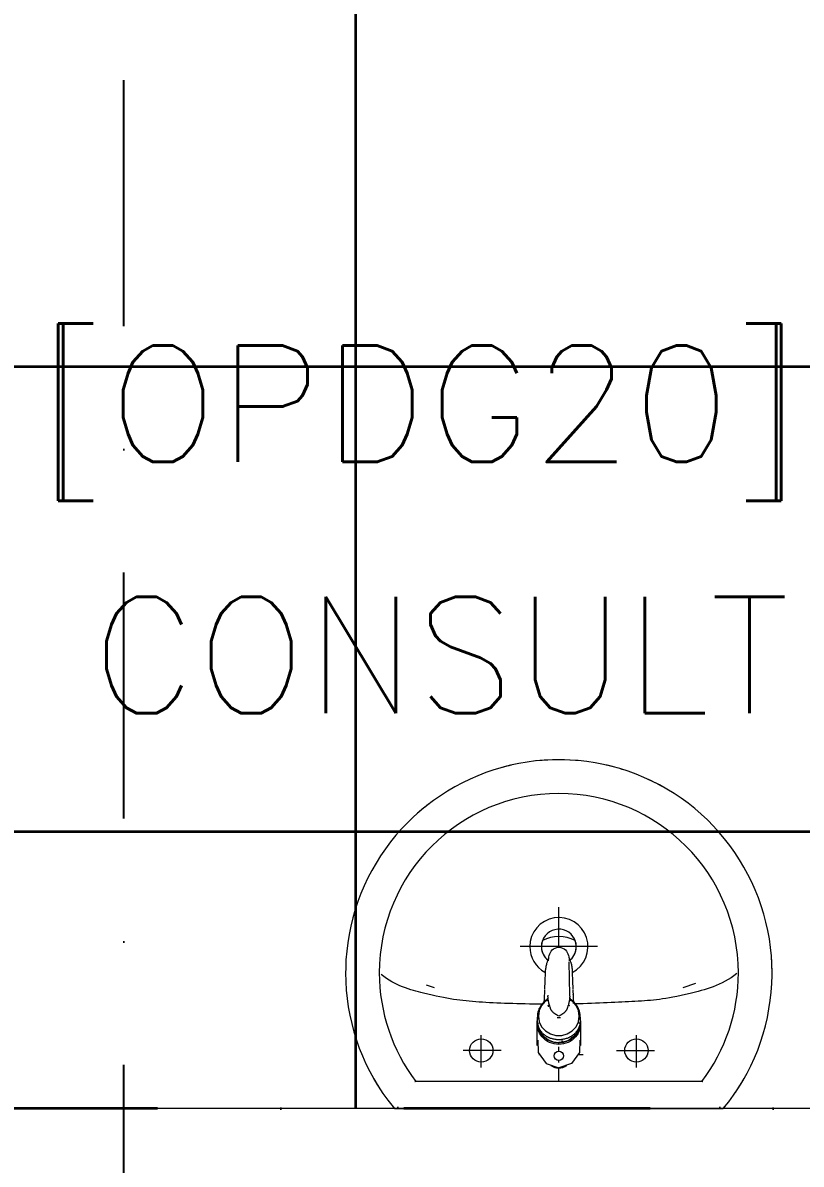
# Model space of a CAD drawing. Header units: inches. Extents: x -246178 to 57169, y -29325 to 19878.
# Drawn here: x 21770 to 22774, y -10029 to -8557 of the extents above; entities that cross this region are included whole.
import ezdxf

# ---------------------------------------------------------------- set-up
doc = ezdxf.new("R2010")
doc.units = ezdxf.units.IN
doc.header["$LTSCALE"] = 25
doc.header["$MEASUREMENT"] = 0
doc.linetypes.add('DASHDOT', pattern=[25.4, 12.7, -6.35, 0, -6.35])
doc.layers.get('0').update_dxf_attribs({"color": 8})
for name, color, linetype, lineweight in [('00-Ground Floor$0$72_EGR_BASE_TEXT', 252, 'Continuous', 5), ('00-Ground Floor$0$LOADING', 253, 'Continuous', 5), ('00-Ground Floor$0$P-SANR-FIXT', 6, 'Continuous', 18), ('00-Ground Floor$0$P-SANR-FIXT-1', 6, 'Continuous', 13), ('00-Ground Floor$0$Walls', 251, 'Continuous', 5), ('E-LITE-CLNG-CNDT', 6, 'DASHDOT', 35), ('F-ALRM-CLNG-CNDT', 51, 'DASHDOT', 25)]:
    doc.layers.add(name, color=color, linetype=linetype, lineweight=lineweight)
doc.styles.add('00-Ground Floor$0$SIMPLEX', font='SIMPLEX.shx', dxfattribs={"height": 150})

# ---------------------------------------------------------------- blocks, each defined once
blk = doc.blocks.new('00-Ground Floor$0$FP_138-161_A_00_GFL_-0_080_Einreichung_Grundrisse_100')
at = {"layer": '00-Ground Floor$0$P-SANR-FIXT'}
blk.add_line((-0.0044, -0.0019), (-0.0045, -0.0021), dxfattribs=at)
at = {"layer": '00-Ground Floor$0$P-SANR-FIXT', "flags": 128}
blk.add_lwpolyline([(-0.0057, -0.0037), (-0.0058, -0.0039), (-0.006, -0.004)], dxfattribs=at)
blk = doc.blocks.new('00-Ground Floor$0$FP_139-161_A_00_GFL_-0_080_Einreichung_Grundrisse_100')
at = {"layer": '00-Ground Floor$0$P-SANR-FIXT'}
blk.add_line((0.0045, -0.0022), (0.0044, -0.002), dxfattribs=at)
at = {"layer": '00-Ground Floor$0$P-SANR-FIXT', "flags": 128}
blk.add_lwpolyline([(0.006, -0.004), (0.0059, -0.0039), (0.0057, -0.0038)], dxfattribs=at)
blk = doc.blocks.new('00-Ground Floor$0$IS_Ceraplus_B8204_BIM_BG _1_ - B8204AA - CERAPLUS single lever basin mixer with pop-up waste-V137-161_A_00_GFL_-0_080_Einreichung_Grundrisse_100')
at = {"layer": '00-Ground Floor$0$P-SANR-FIXT-1'}
h = blk.add_hatch(dxfattribs=at)
h.set_pattern_fill('FP_26', color=256, style=0, pattern_type=2)
h.set_pattern_definition([(225, (0.009, 0), (0.010607, -0.010607), []), (315, (0.009, 0), (0.010607, 0.010607), [])])
h.paths.add_polyline_path([(0.0056, -0.002), (0.0058, -0.0024), (0.0058, -0.0021)])
h.paths.add_polyline_path([(0.007, -0.0039), (0.0088, -0.0045), (0.0084, -0.0043)])
at = {"layer": '00-Ground Floor$0$LOADING'}
for p, q in [((-0.028, 0), (-0.028, -0.0281)), ((0.028, -0.0281), (0.028, 0)), ((-0.0262, -0.0282), (-0.0263, -0.0287)), ((0.0263, -0.0287), (0.0262, -0.0282)), ((0.0262, -0.0293), (0.0263, -0.0287)), ((-0.0274, -0.0337), (-0.0271, -0.0392)), ((0.0271, -0.0392), (0.0274, -0.0337)), ((-0.0137, -0.0512), (-0.0129, -0.0517)), ((0.0124, -0.052), (0.0133, -0.0515)), ((0.0185, -0.0618), (0.019, -0.0539)), ((0.019, -0.0539), (0.0188, -0.0561)), ((0.014, -0.0647), (0.0133, -0.1077))]:
    blk.add_line(p, q, dxfattribs=at)
at = {"layer": '00-Ground Floor$0$LOADING', "flags": 128}
for points in [[(-0.0272, -0.0069), (-0.0266, 0.009), (-0.0165, 0.0236), (0, 0.0291)], [(0.0272, -0.0069), (0.0266, 0.009), (0.0165, 0.0236), (0, 0.0291)], [(-0.0176, -0.0568), (-0.0224, -0.0513), (-0.0254, -0.0448), (-0.0264, -0.0376), (-0.0253, -0.0305), (-0.0222, -0.024), (-0.0172, -0.0186), (-0.0109, -0.0147), (-0.0037, -0.0127), (0.0037, -0.0127), (0.0109, -0.0147), (0.0172, -0.0186), (0.0222, -0.024), (0.0253, -0.0305), (0.0264, -0.0376), (0.0254, -0.0448), (0.0224, -0.0513), (0.0176, -0.0568)], [(-0.0271, -0.0393), (-0.027, -0.0403), (-0.0269, -0.0414), (-0.0267, -0.0424), (-0.0265, -0.0434), (-0.0262, -0.0444), (-0.0259, -0.0454), (-0.0255, -0.0464), (-0.0252, -0.0474), (-0.0247, -0.0484), (-0.0243, -0.0493), (-0.0238, -0.0502), (-0.0232, -0.0511), (-0.0226, -0.052), (-0.022, -0.0529), (-0.0214, -0.0537), (-0.0207, -0.0545), (-0.0199, -0.0553), (-0.0192, -0.0561), (-0.0184, -0.0568), (-0.0176, -0.0575), (-0.0173, -0.0577)], [(0.0173, -0.0577), (0.0181, -0.057), (0.0189, -0.0563), (0.0197, -0.0556), (0.0204, -0.0548), (0.0211, -0.054), (0.0218, -0.0532), (0.0224, -0.0523), (0.023, -0.0514), (0.0236, -0.0505), (0.0241, -0.0496), (0.0246, -0.0487), (0.025, -0.0477), (0.0254, -0.0467), (0.0258, -0.0458), (0.0261, -0.0448), (0.0264, -0.0437), (0.0266, -0.0427), (0.0268, -0.0417), (0.027, -0.0407), (0.0271, -0.0396), (0.0271, -0.0393)], [(-0.019, -0.0539), (-0.0185, -0.0615), (-0.0185, -0.0618)], [(-0.0162, -0.0579), (-0.0156, -0.058), (-0.0151, -0.0581), (-0.0146, -0.0583), (-0.0142, -0.0586), (-0.0139, -0.0588), (-0.0138, -0.0591)], [(0.0138, -0.0591), (0.0139, -0.0588), (0.0142, -0.0586), (0.0146, -0.0583), (0.0151, -0.0581), (0.0156, -0.058), (0.0162, -0.0579)], [(0.0171, -0.0578), (0.0174, -0.0575), (0.0176, -0.0568)], [(-0.0181, -0.0728), (-0.0177, -0.083), (-0.0172, -0.0938)], [(-0.0138, -0.0591), (-0.0139, -0.0612), (-0.014, -0.0633)], [(0.014, -0.0633), (0.0139, -0.0612), (0.0138, -0.0591)], [(0.0172, -0.0938), (0.0177, -0.083), (0.0181, -0.0728)], [(0.0184, -0.0651), (0.0184, -0.0652), (0.0184, -0.0652), (0.0184, -0.0652), (0.0184, -0.0654), (0.0184, -0.0655)], [(-0.0129, -0.1142), (-0.0124, -0.1161), (-0.0118, -0.1179), (-0.0109, -0.1197), (-0.0098, -0.1214), (-0.0084, -0.123), (-0.0067, -0.1244), (-0.0047, -0.1255), (-0.0025, -0.1263), (0, -0.1266)], [(0, -0.1266), (0.0025, -0.1263), (0.0047, -0.1255), (0.0067, -0.1244), (0.0084, -0.123), (0.0098, -0.1214), (0.0109, -0.1197), (0.0118, -0.1179), (0.0124, -0.1161), (0.0129, -0.1142)]]:
    blk.add_lwpolyline(points, dxfattribs=at)
at = {"layer": '00-Ground Floor$0$LOADING'}
for centre, radius, start, end in [((0, 0.0135), 0.00603, 0, 180), ((0, 0.0135), 0.00603, 180, 0), ((-0.009, 0), 0.005, 300, 315), ((0.009, 0), 0.005, 225, 240)]:
    blk.add_arc(centre, radius, start, end, dxfattribs=at)
for centre, major_axis, start_param, end_param in [((0, -0.0281), (-0.028, 0), 4.712389, 6.47291), ((0, -0.0287), (0.0267, 0), 1.570796, 3.036556), ((0, -0.0287), (-0.0263, 0), 4.712389, 5.759587), ((0, -0.0281), (0.028, 0), 6.093357, 7.853982), ((0, -0.0287), (0.0267, 0), 0.105099, 1.570796), ((0, -0.0287), (0.0262, 0), 0.523599, 1.570796), ((0, -0.0287), (0.0263, 0), 2.625648, 2.791756), ((0, -0.0287), (0.0262, 0), 0.349919, 0.515945), ((0, -0.0321), (0.0275, 0), 3.141823, 3.202701), ((0, -0.0321), (0.0275, 0), 3.239313, 3.439417), ((0, -0.0281), (0.028, 0), 3.371221, 3.483334), ((0, -0.0287), (0.0267, 0), 6.059374, 6.108652), ((0, -0.0321), (0.0275, 0), 5.985527, 6.185455), ((0, -0.0281), (0.028, 0), 5.94107, 6.05344), ((0, -0.0321), (0.0275, 0), 6.222066, 6.282955), ((0, -0.0312), (0.0248, 0), 4.111947, 4.191073), ((0, -0.0281), (0.028, 0), 4.202431, 4.259552), ((0, -0.0287), (0.0263, 0), 4.169225, 4.2325), ((0, -0.0281), (0.028, 0), 5.172057, 5.222265)]:
    blk.add_ellipse(centre, major_axis=major_axis, ratio=0.961262, start_param=start_param, end_param=end_param, dxfattribs=at)
for points, knots in [([(0.021, -0.0157), (0.0208, -0.0154), (0.0203, -0.0149), (0.0192, -0.0139), (0.0177, -0.0127), (0.0161, -0.0117), (0.0148, -0.0109), (0.0138, -0.0104), (0.0127, -0.0099), (0.0113, -0.0093), (0.0087, -0.0084), (0.0048, -0.0075), (0, -0.0071), (-0.0048, -0.0075), (-0.0087, -0.0084), (-0.0113, -0.0093), (-0.0127, -0.0099), (-0.0138, -0.0104), (-0.0148, -0.0109), (-0.0161, -0.0117), (-0.0177, -0.0127), (-0.0191, -0.0139), (-0.0202, -0.0149), (-0.0208, -0.0154), (-0.021, -0.0157)], [0.2222222, 0.2222222, 0.2222222, 0.2222222, 0.2361111, 0.25, 0.2777778, 0.3055556, 0.3194444, 0.3333333, 0.3472222, 0.3611111, 0.3888889, 0.4444444, 0.5, 0.5555556, 0.6111111, 0.6388889, 0.6527778, 0.6666667, 0.6805556, 0.6944444, 0.7222222, 0.75, 0.7638889, 0.7777778, 0.7777778, 0.7777778, 0.7777778]), ([(-0.0215, -0.0162), (-0.0216, -0.0163), (-0.0219, -0.0167), (-0.0227, -0.0177), (-0.0238, -0.0192), (-0.0249, -0.0211), (-0.0258, -0.0231), (-0.0266, -0.0253), (-0.0273, -0.0282), (-0.0275, -0.0305), (-0.0275, -0.0321)], [0.7859035, 0.7859035, 0.7859035, 0.7859035, 0.7916667, 0.8055556, 0.8333333, 0.8611111, 0.8888889, 0.9166667, 0.9444444, 1, 1, 1, 1]), ([(0.0275, -0.0321), (0.0275, -0.0305), (0.0273, -0.0282), (0.0266, -0.0253), (0.0258, -0.0231), (0.0249, -0.0211), (0.0238, -0.0192), (0.0227, -0.0177), (0.0219, -0.0167), (0.0216, -0.0163), (0.0215, -0.0162)], [0, 0, 0, 0, 0.0555556, 0.0833333, 0.1111111, 0.1388889, 0.1666667, 0.1944444, 0.2083333, 0.2142181, 0.2142181, 0.2142181, 0.2142181]), ([(0, -0.0378), (-0.0005, -0.038), (-0.0012, -0.0384), (-0.0021, -0.0389), (-0.0028, -0.0393), (-0.0035, -0.0397), (-0.0042, -0.04), (-0.0049, -0.0405), (-0.0055, -0.0409), (-0.0061, -0.0414), (-0.0067, -0.0419), (-0.0072, -0.0424), (-0.0078, -0.0429), (-0.0083, -0.0435), (-0.0088, -0.0441), (-0.0092, -0.0446), (-0.0096, -0.0452), (-0.01, -0.0459), (-0.0103, -0.0466), (-0.0105, -0.0472), (-0.0107, -0.0477), (-0.0108, -0.0481), (-0.0109, -0.0484), (-0.0111, -0.0489), (-0.0114, -0.0497), (-0.0118, -0.0509), (-0.0122, -0.0521), (-0.0124, -0.053), (-0.0126, -0.0537), (-0.0128, -0.0544), (-0.0129, -0.0552), (-0.0131, -0.0559), (-0.0132, -0.0566), (-0.0134, -0.0572), (-0.0136, -0.0581), (-0.0137, -0.0587), (-0.0138, -0.0591)], [0, 0, 0, 0, 0.055556, 0.083333, 0.111111, 0.138889, 0.166667, 0.194444, 0.222222, 0.25, 0.277778, 0.305556, 0.333333, 0.361111, 0.388889, 0.416667, 0.444444, 0.472222, 0.5, 0.527778, 0.541667, 0.555556, 0.569444, 0.583333, 0.611111, 0.666667, 0.722222, 0.75, 0.777778, 0.805556, 0.833333, 0.861111, 0.888889, 0.916667, 0.944444, 1, 1, 1, 1]), ([(0, -0.0357), (-0.0006, -0.0357), (-0.0013, -0.0357), (-0.002, -0.0357), (-0.0022, -0.0357)], [0, 0, 0, 0, 0.1, 0.1298359, 0.1298359, 0.1298359, 0.1298359]), ([(0.0022, -0.0357), (0.002, -0.0357), (0.0013, -0.0357), (0.0006, -0.0357), (0, -0.0357)], [0.8701578, 0.8701578, 0.8701578, 0.8701578, 0.9, 1, 1, 1, 1]), ([(0.0138, -0.0591), (0.0137, -0.0587), (0.0136, -0.0581), (0.0134, -0.0572), (0.0132, -0.0566), (0.0131, -0.0559), (0.0129, -0.0552), (0.0128, -0.0544), (0.0126, -0.0537), (0.0124, -0.053), (0.0122, -0.0521), (0.0118, -0.0509), (0.0114, -0.0497), (0.0111, -0.0489), (0.0109, -0.0484), (0.0108, -0.0481), (0.0107, -0.0477), (0.0105, -0.0472), (0.0103, -0.0466), (0.01, -0.0459), (0.0096, -0.0452), (0.0092, -0.0446), (0.0088, -0.0441), (0.0083, -0.0435), (0.0078, -0.0429), (0.0072, -0.0424), (0.0067, -0.0419), (0.0061, -0.0414), (0.0055, -0.0409), (0.0049, -0.0405), (0.0042, -0.04), (0.0035, -0.0397), (0.0028, -0.0393), (0.0021, -0.0389), (0.0012, -0.0384), (0.0005, -0.038), (0, -0.0378)], [0, 0, 0, 0, 0.055556, 0.083333, 0.111111, 0.138889, 0.166667, 0.194444, 0.222222, 0.25, 0.277778, 0.333333, 0.388889, 0.416667, 0.430556, 0.444444, 0.458333, 0.472222, 0.5, 0.527778, 0.555556, 0.583333, 0.611111, 0.638889, 0.666667, 0.694444, 0.722222, 0.75, 0.777778, 0.805556, 0.833333, 0.861111, 0.888889, 0.916667, 0.944444, 1, 1, 1, 1]), ([(-0.0188, -0.0538), (-0.0188, -0.0547), (-0.0186, -0.0582), (-0.0185, -0.0619), (-0.0184, -0.0646)], [0.6724021, 0.6724021, 0.6724021, 0.6724021, 0.75, 1, 1, 1, 1]), ([(-0.0162, -0.0579), (-0.0162, -0.0578), (-0.0163, -0.0578), (-0.0165, -0.0577), (-0.0166, -0.0575), (-0.0167, -0.0574), (-0.0169, -0.0573), (-0.017, -0.0572), (-0.0172, -0.0571), (-0.0173, -0.057), (-0.0175, -0.0569), (-0.0176, -0.0568)], [0, 0, 0, 0, 0.1, 0.2, 0.3, 0.4, 0.5, 0.6, 0.7, 0.8, 1, 1, 1, 1]), ([(-0.0148, -0.0587), (-0.015, -0.0586), (-0.0159, -0.0583), (-0.0167, -0.058), (-0.0172, -0.0578)], [0.8, 0.8, 0.8, 0.8, 0.85, 1, 1, 1, 1]), ([(0.0141, -0.0613), (0.0141, -0.0611), (0.0143, -0.0608), (0.0145, -0.0604), (0.0148, -0.06), (0.0151, -0.0596), (0.0153, -0.0594), (0.0155, -0.0592), (0.0156, -0.059), (0.0158, -0.0588), (0.016, -0.0587), (0.0163, -0.0585), (0.0165, -0.0583), (0.0166, -0.0582)], [0.3333333, 0.3333333, 0.3333333, 0.3333333, 0.4166667, 0.5, 0.5833333, 0.6666667, 0.7083333, 0.75, 0.7916667, 0.8333333, 0.875, 0.9166667, 1, 1, 1, 1]), ([(0.0176, -0.0568), (0.0175, -0.0569), (0.0173, -0.057), (0.0172, -0.0571), (0.017, -0.0572), (0.0169, -0.0573), (0.0167, -0.0574), (0.0166, -0.0575), (0.0165, -0.0577), (0.0163, -0.0578), (0.0162, -0.0578), (0.0162, -0.0579)], [0, 0, 0, 0, 0.2, 0.3, 0.4, 0.5, 0.6, 0.7, 0.8, 0.9, 1, 1, 1, 1]), ([(0.0184, -0.0646), (0.0185, -0.0619), (0.0186, -0.0582), (0.0188, -0.0547), (0.0188, -0.0538)], [0, 0, 0, 0, 0.25, 0.3275586, 0.3275586, 0.3275586, 0.3275586]), ([(-0.0131, -0.1116), (-0.0132, -0.1115), (-0.0135, -0.1109), (-0.0141, -0.1099), (-0.0147, -0.1086), (-0.0153, -0.1072), (-0.0159, -0.1053), (-0.0167, -0.1021), (-0.0171, -0.0992), (-0.0171, -0.0973)], [0.4856715, 0.4856715, 0.4856715, 0.4856715, 0.5, 0.55, 0.6, 0.65, 0.7, 0.8, 1, 1, 1, 1]), ([(0.0131, -0.1116), (0.0133, -0.1113), (0.0137, -0.1106), (0.0142, -0.1096), (0.0147, -0.1084), (0.0153, -0.1072), (0.0159, -0.1053), (0.0167, -0.1021), (0.0171, -0.0992), (0.0171, -0.0973)], [-0.5143371, -0.5143371, -0.5143371, -0.5143371, -0.475, -0.4375, -0.4, -0.35, -0.3, -0.2, 0, 0, 0, 0]), ([(-0.0132, -0.1091), (-0.0132, -0.1096), (-0.0132, -0.1103), (-0.0132, -0.1111), (-0.0132, -0.1115), (-0.0132, -0.1118), (-0.0131, -0.1122), (-0.0131, -0.1125), (-0.0131, -0.1128), (-0.0131, -0.1131), (-0.013, -0.1134), (-0.013, -0.1138), (-0.0129, -0.1141), (-0.0129, -0.1142)], [0.2, 0.2, 0.2, 0.2, 0.4, 0.5, 0.55, 0.6, 0.65, 0.7, 0.75, 0.8, 0.85, 0.9, 1, 1, 1, 1]), ([(0.0129, -0.1142), (0.0129, -0.1141), (0.013, -0.1138), (0.013, -0.1134), (0.0131, -0.1131), (0.0131, -0.1128), (0.0131, -0.1125), (0.0131, -0.1122), (0.0132, -0.1118), (0.0132, -0.1115), (0.0132, -0.1111), (0.0132, -0.1103), (0.0132, -0.1096), (0.0132, -0.1091)], [0, 0, 0, 0, 0.1, 0.15, 0.2, 0.25, 0.3, 0.35, 0.4, 0.45, 0.5, 0.6, 0.8, 0.8, 0.8, 0.8])]:
    blk.add_open_spline(points, degree=3, knots=knots, dxfattribs=at)
for points in [[(-0.0172, -0.0578), (-0.0171, -0.0578), (-0.0169, -0.058), (-0.0167, -0.0581), (-0.0166, -0.0582)], [(-0.0162, -0.0579), (-0.0162, -0.0579), (-0.0164, -0.0581), (-0.0165, -0.0582), (-0.0166, -0.0583), (-0.0166, -0.0582), (-0.0166, -0.0582)], [(-0.0166, -0.0582), (-0.0163, -0.0585), (-0.0156, -0.059), (-0.0148, -0.0599), (-0.0142, -0.0609), (-0.0139, -0.0617), (-0.0138, -0.0621)], [(0.0172, -0.0578), (0.0168, -0.0579), (0.0158, -0.0583), (0.0147, -0.0587), (0.0141, -0.059)], [(0.0166, -0.0582), (0.0166, -0.0582), (0.0166, -0.0583), (0.0165, -0.0582), (0.0164, -0.0581), (0.0162, -0.0579), (0.0162, -0.0579)], [(0.0166, -0.0582), (0.0167, -0.0582), (0.0168, -0.0581), (0.0169, -0.058), (0.0169, -0.058)], [(0.0169, -0.058), (0.017, -0.0579), (0.0171, -0.0579), (0.0171, -0.0578)], [(-0.0184, -0.0646), (-0.0183, -0.0659), (-0.0182, -0.0684), (-0.0181, -0.0709), (-0.0181, -0.0721)], [(-0.014, -0.0633), (-0.014, -0.0633), (-0.014, -0.0633), (-0.014, -0.0633)], [(-0.014, -0.0646), (-0.014, -0.0644), (-0.014, -0.064), (-0.014, -0.0635), (-0.014, -0.0633)], [(0.014, -0.0633), (0.014, -0.0633), (0.014, -0.0633), (0.014, -0.0633)], [(0.014, -0.0633), (0.014, -0.0635), (0.014, -0.064), (0.014, -0.0644), (0.014, -0.0647)], [(0.0181, -0.0721), (0.0181, -0.0709), (0.0182, -0.0684), (0.0183, -0.0659), (0.0184, -0.0646)], [(-0.0172, -0.0938), (-0.0172, -0.0944), (-0.0172, -0.0956), (-0.0171, -0.0967), (-0.0171, -0.0973)], [(0.0171, -0.0973), (0.0171, -0.0967), (0.0172, -0.0956), (0.0172, -0.0944), (0.0172, -0.0938)]]:
    blk.add_open_spline(points, degree=3, dxfattribs=at)
for name in ['00-Ground Floor$0$FP_138-161_A_00_GFL_-0_080_Einreichung_Grundrisse_100', '00-Ground Floor$0$FP_139-161_A_00_GFL_-0_080_Einreichung_Grundrisse_100']:
    blk.add_blockref(name, (0, 0), dxfattribs=at)
blk = doc.blocks.new('00-Ground Floor$0$_100_WB_KER_REN_55x45x18 - _100_WB_KER_REN_55x45x18-V63-161_A_00_GFL_-0_080_Einreichung_Grundrisse_100')
at = {"layer": '00-Ground Floor$0$LOADING'}
for p, q in [((-0.2075, 0.225), (-0.2075, 0.2227)), ((0.2074, 0.225), (-0.2074, 0.225)), ((0.2075, 0.2227), (0.2075, 0.225)), ((-0.1855, 0.1899), (0.1855, 0.1899)), ((0, 0.1899), (0, 0.1724)), ((-0.1, 0.172), (-0.1, 0.1303)), ((0, 0.1656), (0, 0.1628)), ((0.1, 0.172), (0.1, 0.1303)), ((-0.0744, 0.15), (-0.1234, 0.15)), ((-0.0259, 0.155), (-0.0315, 0.155)), ((0, 0.1509), (0, 0.1454)), ((0.026, 0.155), (0.0248, 0.155)), ((0.0744, 0.15), (0.1234, 0.15)), ((0, 0.1422), (0, 0.1399)), ((-0.1763, 0.0637), (-0.1598, 0.0692)), ((0.1605, 0.0691), (0.1707, 0.0656)), ((-0.05, 0.0161), (0.05, 0.0161)), ((0, 0.0168), (0, -0.0348))]:
    blk.add_line(p, q, dxfattribs=at)
at = {"layer": '00-Ground Floor$0$LOADING', "flags": 128}
for points in [[(-0.2121, 0.225), (-0.219, 0.2164), (-0.2254, 0.2075), (-0.2316, 0.1983), (-0.2373, 0.189), (-0.2427, 0.1794), (-0.2476, 0.1696), (-0.2522, 0.1596), (-0.2564, 0.1494), (-0.2602, 0.1391), (-0.2635, 0.1286), (-0.2665, 0.118), (-0.269, 0.1073), (-0.271, 0.0965), (-0.2727, 0.0856), (-0.2739, 0.0747), (-0.2747, 0.0637), (-0.275, 0.0527), (-0.275, 0.05)], [(0.275, 0.05), (0.2748, 0.061), (0.2741, 0.072), (0.273, 0.0829), (0.2715, 0.0938), (0.2695, 0.1046), (0.2671, 0.1154), (0.2643, 0.126), (0.261, 0.1365), (0.2574, 0.1469), (0.2533, 0.1571), (0.2488, 0.1671), (0.2439, 0.177), (0.2387, 0.1866), (0.233, 0.1961), (0.227, 0.2053), (0.2206, 0.2142), (0.2138, 0.2229), (0.2121, 0.225)], [(-0.275, 0.05), (-0.2748, 0.039), (-0.2741, 0.028), (-0.273, 0.0171), (-0.2715, 0.0062), (-0.2695, -0.0046), (-0.2671, -0.0154), (-0.2643, -0.026), (-0.261, -0.0365), (-0.2574, -0.0469), (-0.2533, -0.0571), (-0.2488, -0.0671), (-0.2439, -0.077), (-0.2387, -0.0866), (-0.233, -0.0961), (-0.227, -0.1053), (-0.2206, -0.1142), (-0.2138, -0.1229), (-0.2067, -0.1313), (-0.1993, -0.1395), (-0.1916, -0.1473), (-0.1836, -0.1548), (-0.1752, -0.162), (-0.1666, -0.1688), (-0.1577, -0.1753), (-0.1486, -0.1814), (-0.1392, -0.1872), (-0.1296, -0.1925), (-0.1198, -0.1975), (-0.1098, -0.2021), (-0.0996, -0.2063), (-0.0893, -0.2101), (-0.0788, -0.2135), (-0.0682, -0.2164), (-0.0575, -0.2189), (-0.0467, -0.221), (-0.0359, -0.2227), (-0.0249, -0.2239), (-0.014, -0.2246), (-0.003, -0.225), (0.008, -0.2249), (0.019, -0.2243), (0.03, -0.2234), (0.0409, -0.2219), (0.0517, -0.2201), (0.0625, -0.2178), (0.0731, -0.2151), (0.0837, -0.212), (0.0941, -0.2084), (0.1043, -0.2044), (0.1144, -0.2001), (0.1243, -0.1953), (0.1341, -0.1901), (0.1436, -0.1846), (0.1528, -0.1786), (0.1618, -0.1723), (0.1706, -0.1657), (0.1791, -0.1587), (0.1873, -0.1514), (0.1952, -0.1437), (0.2028, -0.1358), (0.21, -0.1275), (0.217, -0.119), (0.2236, -0.1101), (0.2298, -0.1011), (0.2356, -0.0918), (0.2411, -0.0822), (0.2462, -0.0725), (0.2509, -0.0625), (0.2552, -0.0524), (0.2591, -0.0421), (0.2626, -0.0317), (0.2656, -0.0211), (0.2683, -0.0104), (0.2705, 0.0003), (0.2722, 0.0112), (0.2736, 0.0221), (0.2745, 0.0331), (0.2749, 0.0441), (0.275, 0.05)]]:
    blk.add_lwpolyline(points, dxfattribs=at)
at = {"layer": '00-Ground Floor$0$LOADING'}
for centre in [(-0.1, 0.15), (0.1, 0.15)]:
    blk.add_circle(centre, 0.015, dxfattribs=at)
for centre, radius, start, end in [((0, 0.05), 0.275, 140.4788, 141.2381), ((0, 0.05), 0.275, 38.7619, 39.5212), ((0, 0.05), 0.275, 145.9324, 150.3591), ((0, 0.05), 0.275, 29.6409, 34.0676), ((0, 0.05), 0.2315, 142.8209, 180), ((0, 0.05), 0.2315, 0, 37.1791), ((0, 0.155), 0.0175, 54.0899, 125.9101), ((0, 0.155), 0.0175, 68.869, 83.8798), ((0, 0.155), 0.0175, 251.9463, 258.2346), ((0, 0.05), 0.275, 180, 183.6225), ((0, 0.05), 0.2315, 180, 0), ((0, 0.0161), 0.0375, 117.1305, 0), ((0, 0.0161), 0.0375, 0, 61.4146), ((0, 0.0161), 0.0225, 129.5025, 0), ((0, 0.0161), 0.0225, 138.0808, 143.3939), ((0, 0.0161), 0.0225, 0, 51.4286), ((0, 0.0161), 0.0225, 36.616, 41.9265), ((0, 0.0161), 0.0225, 180, 193.3417), ((0, 0.0161), 0.0225, 156.725, 162.0134), ((0, 0.0161), 0.0225, 17.9887, 23.276), ((0, 0.0161), 0.0225, 346.6583, 0), ((0, 0.0161), 0.0225, 197.0466, 201.508), ((0, 0.05), 0.047, 243.4433, 296.5567), ((0, 0.0161), 0.0225, 338.492, 342.9534), ((0, 0.05), 0.275, 307.6689, 312), ((0, 0.05), 0.275, 240, 245.6589), ((0, 0.05), 0.275, 252, 257.5535), ((0, 0.05), 0.275, 282.9241, 288), ((0, 0.05), 0.275, 264, 276)]:
    blk.add_arc(centre, radius, start, end, dxfattribs=at)
for points, knots in [([(-0.2074, 0.225), (-0.2078, 0.225), (-0.2086, 0.225), (-0.2095, 0.225), (-0.2102, 0.225), (-0.2106, 0.225), (-0.2109, 0.225), (-0.2111, 0.225), (-0.2114, 0.225), (-0.2116, 0.225), (-0.2118, 0.225), (-0.2119, 0.225), (-0.2119, 0.225)], [-1, -1, -1, -1, -0.8333333, -0.6666667, -0.5833333, -0.5, -0.4583333, -0.4166667, -0.3333333, -0.2916667, -0.25, -0.1666667, -0.1666667, -0.1666667, -0.1666667]), ([(0.2119, 0.225), (0.2119, 0.225), (0.2118, 0.225), (0.2116, 0.225), (0.2114, 0.225), (0.2111, 0.225), (0.2109, 0.225), (0.2106, 0.225), (0.2102, 0.225), (0.2095, 0.225), (0.2086, 0.225), (0.2078, 0.225), (0.2074, 0.225)], [-0.8333333, -0.8333333, -0.8333333, -0.8333333, -0.75, -0.7083333, -0.6666667, -0.5833333, -0.5416667, -0.5, -0.4166667, -0.3333333, -0.1666667, 0, 0, 0, 0]), ([(-0.0037, 0.1721), (-0.0046, 0.1719), (-0.0064, 0.1714), (-0.0081, 0.1705), (-0.009, 0.17)], [0.5653198, 0.5653198, 0.5653198, 0.5653198, 0.6111111, 0.6666667, 0.6666667, 0.6666667, 0.6666667]), ([(0.009, 0.17), (0.0086, 0.1703), (0.0077, 0.1708), (0.0059, 0.1715), (0.0046, 0.1719), (0.0037, 0.1721)], [0.3333333, 0.3333333, 0.3333333, 0.3333333, 0.3611111, 0.3888889, 0.4346482, 0.4346482, 0.4346482, 0.4346482]), ([(-0.2294, 0.0509), (-0.2103, 0.066), (-0.1431, 0.0839), (-0.1084, 0.0863), (-0.0496, 0.0893), (-0.0206, 0.0899)], [0.0392191, 0.0392191, 0.0392191, 0.0392191, 0.1715289, 0.4228457, 0.6475389, 0.6475389, 0.6475389, 0.6475389]), ([(0.0209, 0.0903), (0.0512, 0.0901), (0.1113, 0.0879), (0.1514, 0.0828), (0.2115, 0.0665), (0.2292, 0.052)], [0.7533082, 0.7533082, 0.7533082, 0.7533082, 0.9865548, 1.235629, 1.3638988, 1.3638988, 1.3638988, 1.3638988]), ([(-0.0141, 0.0337), (-0.0162, 0.0319), (-0.0207, 0.0267), (-0.0225, 0.02), (-0.0225, 0.0161)], [0.7144203, 0.7144203, 0.7144203, 0.7144203, 0.8333333, 1, 1, 1, 1]), ([(0.0225, 0.0161), (0.0225, 0.0187), (0.0216, 0.0239), (0.0182, 0.0298), (0.0152, 0.0327), (0.0141, 0.0337)], [0, 0, 0, 0, 0.1111111, 0.2222222, 0.285568, 0.285568, 0.285568, 0.285568])]:
    blk.add_open_spline(points, degree=3, knots=knots, dxfattribs=at)
for points in [[(-0.2075, 0.2227), (-0.2075, 0.2231), (-0.2075, 0.2235), (-0.2075, 0.2239)], [(0.2075, 0.2239), (0.2075, 0.2235), (0.2075, 0.2231), (0.2075, 0.2227)], [(-0.1852, 0.1899), (-0.1853, 0.1899), (-0.1854, 0.1899), (-0.1855, 0.1899)], [(0.1855, 0.1899), (0.1854, 0.1899), (0.1853, 0.1899), (0.1852, 0.1899)], [(-0.0009, 0.1725), (-0.0013, 0.1725), (-0.0018, 0.1724), (-0.0022, 0.1724)], [(0.0022, 0.1724), (0.0018, 0.1724), (0.0013, 0.1725), (0.0009, 0.1725)], [(-0.0225, 0.0161), (-0.0225, 0.0147), (-0.0222, 0.012), (-0.0215, 0.0093), (-0.021, 0.008)], [(0.021, 0.008), (0.0215, 0.0093), (0.0222, 0.012), (0.0225, 0.0147), (0.0225, 0.0161)]]:
    blk.add_open_spline(points, degree=3, dxfattribs=at)
at = {"layer": '00-Ground Floor$0$LOADING', "xscale": -1, "rotation": 5.088887490341627e-12}
blk.add_blockref('00-Ground Floor$0$IS_Ceraplus_B8204_BIM_BG _1_ - B8204AA - CERAPLUS single lever basin mixer with pop-up waste-V137-161_A_00_GFL_-0_080_Einreichung_Grundrisse_100', (0, 0.1434), dxfattribs=at)
blk = doc.blocks.new('00-Ground Floor$0$A$Ce9e1c4c3')
at = {"color": 254, "linetype": 'Continuous'}
for p, q in [((-77800, -9957.4), (-77800, -6447.4)), ((-80302.3, -9000), (-76150.5, -9000)), ((-80302.3, -9600), (-76150.5, -9600))]:
    blk.add_line(p, q, dxfattribs=at)
at = {"color": 254}
blk.add_line((-76150.5, -9957.4, 0), (-80302.3, -9957.4, 0), dxfattribs=at)
blk = doc.blocks.new('00-Ground Floor')
at = {"layer": '00-Ground Floor$0$Walls'}
blk.add_line((23849.5, -9957.4, 0), (19697.7, -9957.4, 0), dxfattribs=at)
at = {"color": 254}
blk.add_blockref('00-Ground Floor$0$A$Ce9e1c4c3', (100000, 0), dxfattribs=at)
at = {"layer": '00-Ground Floor$0$LOADING', "xscale": 1000, "yscale": 1000, "zscale": 1000, "rotation": 180}
blk.add_blockref('00-Ground Floor$0$_100_WB_KER_REN_55x45x18 - _100_WB_KER_REN_55x45x18-V63-161_A_00_GFL_-0_080_Einreichung_Grundrisse_100', (22461.6, -9732.4, 0), dxfattribs=at)
at = {"layer": '00-Ground Floor$0$72_EGR_BASE_TEXT', "char_height": 150, "attachment_point": 2, "style": '00-Ground Floor$0$SIMPLEX'}
for s, insert in [('[OPDG20]', (22282.1, -8973.3, 0)), ('GENERAL CONSULT ROOM (4)', (22360.5, -9297.4, 0))]:
    blk.add_mtext(s, dxfattribs=dict(at, insert=insert))

msp = doc.modelspace()

# ---------------------------------------------------------------- linework, layer by layer
at = {"layer": 'F-ALRM-CLNG-CNDT'}
msp.add_lwpolyline([(21900.7, -11488.6), (21900.7, -8312.8)], dxfattribs=at)

# ---------------------------------------------------------------- block references
at = {"layer": 'E-LITE-CLNG-CNDT'}
msp.add_blockref('00-Ground Floor', (0, 0), dxfattribs=at)

doc.saveas('drawing.dxf')
